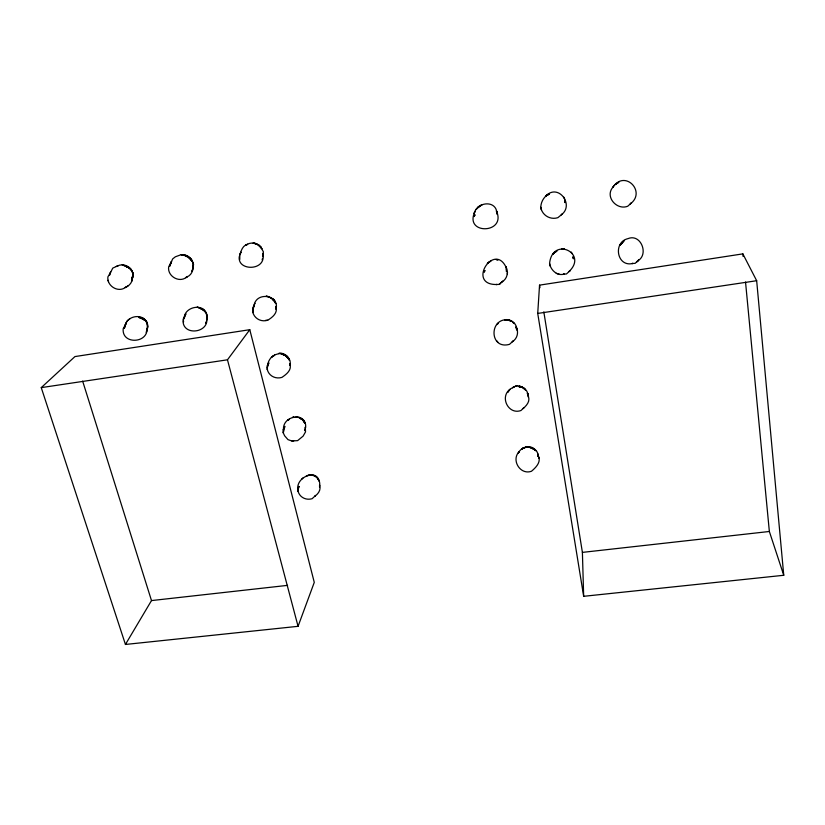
<?xml version="1.0" encoding="UTF-8"?>
<svg xmlns="http://www.w3.org/2000/svg" width="825" height="825" viewBox="0 0 825 825"><rect width="100%" height="100%" fill="white"/><g stroke="black" fill="none" stroke-linecap="round" stroke-linejoin="round"><path stroke-width="1.24" d="M506.426 270.115L505.859 266.619C508.829 271.951 507.323 278.953 501.868 282.006L502.786 281.15L499.146 284.398L496.32 284.522L496.939 284.501C466.012 285.275 494.206 241.065 506.282 267.733M506.333 271.456L506.457 269.352M537.725 313.438L539.54 285.141L742.851 253.873L756.669 280.717L783.75 575.283L583.667 596.31L537.725 313.438L756.669 280.717M516.584 329.845L516.285 327.092L516.625 329.216M183.49 321.987L183.562 320.977M549.574 263.567C552.214 235.95 588.576 253.11 568.982 271.59L570.023 270.713L566.435 273.983L563.454 274.127L564.217 274.075C557.236 276.344 550.698 270.074 549.574 263.567L550.079 266.011M192.658 267.682L192.792 265.97C193.483 270.466 191.39 275.333 186.862 276.932L187.44 276.571L185.759 277.695L186.502 277.169C179.345 283.305 167.155 276.158 168.682 266.805L171.373 261.762M540.788 207.281C540.901 201.785 544.149 196.102 549.295 193.854L545.542 196.319C558.185 182.48 574.808 205.301 561.217 214.84L562.176 214.108L557.906 217.656C550.285 220.182 541.994 215.232 540.788 207.281L541.303 209.787M206.601 319.708L206.745 318.048C209.282 333.651 181.201 336.373 183.14 319.285L185.893 313.758L183.944 318.924M507.334 274.034L507.499 272.126M239.498 256.4L239.59 259.669L239.673 255.925M262.917 256.07L262.742 253.44C267.599 272.869 230.938 271.322 240.993 252.13L240.24 254.09M140.962 317.862L144.581 319.698L146.572 322.183C142.395 312.768 126.576 316.047 125.07 325.71L126.235 323.183L123.203 328.701C121.553 344.85 148.294 343.478 146.932 328.35L146.334 332.558L147.778 326.679L147.201 323.513L147.417 328.69C149.047 323.276 144.87 316.893 138.909 317.512L142.168 318.079L139.868 317.677M319.553 487.028L319.564 485.296C321.265 489.38 318.471 493.845 315.026 495.99L315.604 495.516L312.067 498.733C305.931 500.497 299.537 497.362 297.99 490.978M290.163 364.928C291.4 358.617 284.986 351.914 278.53 353.533L282.109 353.451M305.59 427.897C307.416 411.974 283.192 414.841 283.47 428.959L283.284 432.888L284.615 435.775L287.977 439.632L291.782 440.963L297.619 440.632L303.095 436.147L305.528 431.887L305.302 427.082L305.023 430.691L305.322 429.33M319.78 485.781C320.502 466.548 294.051 476.314 298.103 491.153L297.804 489.514L298.815 486.513L298.011 491.102L297.918 489.596M267.197 368.063L268.857 362.814L267.259 365.887L267.424 369.786C266.692 364.299 269.239 357.411 274.632 355.142L271.353 357.266L275.385 354.668L279.995 353.296M239.776 255.09C241.086 250.882 242.622 245.211 247.696 244.375L245.716 245.077C250.666 241.787 257.936 242.406 261.288 247.686L260.36 246.458L263.381 251.759L262.989 256.688M275.911 309.385C280.201 295.329 257.183 291.277 254.224 304.652L254.915 303.301L253.409 306.57L252.976 312.603L252.728 308.344L254.389 305.332L253.069 308.993M192.411 269.538L191.977 271.373C195.896 264.516 191.111 254.843 182.944 254.801L186.563 255.977L180.871 254.781L175.343 256.802L172.662 258.916L170.992 262.742M206.353 321.492L205.92 323.266L206.312 321.998M206.766 320.203L207.322 317.037L206.611 314.005M473.88 213.335L475.076 211.375C463.217 235.177 507.045 234.073 496.372 210.839L497.155 214.17M262.133 259.813L262.484 258.586M170.197 264.815L169.733 266.217L171.548 261.473L169.94 265.299M184.222 318.141C184.274 305.797 207.137 301.929 207.085 317.604L206.157 312.923L202.806 309.179M109.539 275.344L110.251 273.415M298.062 626.319L314.273 582.378L249.789 329.691L74.951 356.575L41.25 387.626L125.441 644.459L298.062 626.319L227.473 359.803L249.789 329.691M125.606 324.637L124.338 328.288L125.431 324.968M110.674 271.889L109.828 273.972L112.757 268.104L118.078 265.733L116.191 266.465M126.679 321.812L125.905 323.668M169.723 265.268L170.301 264.155M110.323 272.755L107.9 276.901C106.703 286.131 118.625 293.226 125.792 287.121L125.142 287.626C129.391 285.832 133.165 281.851 132.113 276.891L131.557 281.325L133.052 275.468L132.474 272.25L133.011 275.777L132.113 279.17C134.32 275.509 132.578 267.774 126.895 266.692M474.653 212.077C477.871 202.177 495.258 200.093 496.836 212.149M125.441 644.459L151.491 600.579L82.644 381.098M612.862 187.265C604.612 196.773 616.894 210.643 627.753 206.219L631.352 202.95L630.187 203.971C646.676 192.091 624.948 169.032 612.862 187.265L614.223 185.45M476.169 209.437L480.088 205.817L478.18 207.013L482.13 204.827M127.205 320.832L129.845 318.79M637.148 261.566L638.168 260.432L635.147 263.34L632.012 263.505L632.909 263.443C616.78 267.486 612.635 242.065 628.052 238.611C640.973 233.279 649.275 254.853 637.519 260.958L638.674 260.05L636.766 261.989M301.63 479.243L302.919 477.984M622.772 241.746L620.07 245.169L624.308 240.457L620.678 244.118L623.514 241.096M499.146 284.398L500.754 283.068L499.702 283.944M477.52 207.694L481.192 205.301L480.305 205.745M521.575 449.223L523.184 448.192L521.926 448.913M547.449 194.875L548.295 194.36L546.315 195.608L549.295 193.885M546.439 195.494L548.295 194.36M127.999 285.914L126.308 286.853M252.697 311.84C254.193 318.625 261.133 322.286 267.671 320.244C272.415 317.419 278.314 312.737 275.736 306.457L276.097 308.127L276.045 307.189M491.092 260.886L489.308 261.865M306.219 476.169C310.406 473.746 316.645 474.385 318.378 479.614L317.563 478.211L319.131 481.088C317.563 476.603 312.18 473.87 307.673 475.509M117.552 265.939C122.513 263.35 129.68 265.691 131.835 270.93L129.845 268.486M537.859 453.967L538.178 456.029C538.323 451.677 534.858 448.48 530.846 447.542L535.817 450.553L534.703 449.326L535.837 450.687C533.28 446.583 527.33 445.366 523.359 448.171L527.618 446.841L531.877 448.13M515.243 386.296L510.304 388.957L507.561 392.422L509.881 389.4C499.517 397.165 508.53 415.078 520.977 410.52L523.813 407.787L523.029 408.633C526.443 405.725 530.382 401.352 528.361 396.557L528.557 397.196L527.381 393.267L528.041 395.928C528.113 390.813 524.123 386.781 519.142 386.265L522.4 387.368L521.328 386.904L525.453 389.771C523.091 386.822 518.946 384.945 515.243 386.296L517.254 385.811M532.888 448.893C528.908 445.448 521.07 446.944 518.275 453.111L519.255 451.553C510.809 459.907 520.245 475.386 531.486 471.25C535.982 467.435 541.643 461.835 538.137 455.483L538.374 456.699L538.065 454.771M525.793 447.047L527.763 446.583M297.134 417.017L295.608 417.264L297.248 417.13L296.546 417.13M41.25 387.626L227.473 359.803M151.491 600.579L287.564 585.368M583.667 596.31L582.398 552.389L769.354 531.486L783.75 575.283M525.803 447.129L528.072 446.995M265.516 320.337L267.671 320.244M291.782 440.963L293.679 440.87M564.382 248.83L561.722 248.892M280.985 354.142L285.326 355.039M507.674 319.729C488.751 318.522 489.627 349.965 509.52 344.334L513.078 341.065L512.16 341.818C517.45 338.786 518.987 332.032 516.089 326.793L516.79 329.701C516.852 324.462 512.789 320.234 507.674 319.729L509.685 320.183M497.753 259.792L496.186 259.535L498.001 259.927M519.245 386.873L519.915 386.987M559.835 274.488L556.246 273.343M122.337 264.897L127.308 266.722L130.041 268.826L126.937 266.588L127.896 267.145L122.317 264.887L124.039 265.341M127.421 266.929L126.173 266.64L128.277 267.465M198.969 307.581L197.093 307.137L202.517 309.303L198.969 307.581L200.64 308.302M298.763 417.089L302.301 419.038L304.972 423.256L302.156 419.296L298.526 417.44M518.884 386.585L520.853 387.327M186.811 256.668L187.419 256.895M282.996 354.482L286.708 356.348L289.565 360.36L286.904 356.276M200.207 308.478L203.899 310.324L205.982 312.819M511.356 321.307L506.56 319.574L504.58 319.801L508.066 319.749L511.83 321.472M202.517 309.303L201.475 308.705L204.497 310.891L202.053 308.963M188.368 257.421L192.38 261.473C189.667 256.915 194.236 263.845 193.225 265.805C195.205 263.515 187.894 256.101 191.596 260.04C189.492 256.554 184.027 254.358 181.191 254.781C185.347 254.616 189.472 257.07 191.812 260.442L188.925 257.472M523.143 387.585L525.494 389.998M512.81 322.317L514.161 323.544L513.284 322.678M274.055 300.733L272.735 299.444L274.117 300.919M496.733 340.818L498.022 342.385M572.282 253.749L571.261 252.068M274.137 300.331L275.024 301.764L273.426 299.166M563.877 197.175L564.712 199.464M108.044 280.263L108.508 281.634M538.364 456.204L538.9 458.133L538.704 457.421M267.207 369.218C268.713 375.932 275.478 379.314 281.892 377.407C286.337 374.375 292.277 369.899 289.771 363.732L290.111 365.289L290.039 364.299M539.54 285.141L539.942 287.677M543.819 311.86L582.398 552.389M742.851 253.873L743.098 256.431M745.532 282.016L769.354 531.486M252.728 310.798L252.883 309.385L252.728 310.798M283.326 429.505L283.284 432.888L284.862 426.381L283.326 429.505M474.375 216.037L474.231 216.542L474.994 214.737L474.375 216.037M298.825 486.451L298.238 487.977L298.815 486.513M484.275 271.961L484.873 270.621L484.275 271.961M554.493 252.594L553.08 254.141L554.493 252.594M497.774 323.658L496.918 324.607L498.259 323.153L497.774 323.658M287.574 420.41L289.245 419.389L287.574 420.41M487.977 262.845L487.307 263.433L489.854 261.69L487.977 262.845M615.914 183.954L615.007 184.697L618.863 182.232L615.914 183.954M555.029 252.223L554.245 252.821L556.947 251.047L555.029 252.223M523.071 448.326L522.442 448.666L524.102 447.789L523.071 448.326M513.954 387.018L512.614 387.637L513.954 387.018M293.782 417.017L292.493 417.46L293.782 417.017M254.946 243.323L253.079 243.045L257.678 244.716L262.01 248.748L259.04 245.149L254.946 243.323M564.506 249.202L563.032 248.923L564.506 249.202M268.393 296.567L266.228 296.062L270.724 297.732L274.962 301.63L273.127 299.197L268.393 296.567M282.562 354.038L285.615 355.4L288.956 358.772L284.811 355.028L285.955 355.678L282.562 354.038M139.167 317.068L144.86 320.306L139.167 317.068M301.218 418.925L299.753 418.172L301.218 418.925M302.961 420.152L301.868 419.306L302.961 420.152M287.987 357.545L286.77 356.338L288.028 357.637M132.144 271.116L131.299 269.796L132.794 272.869L132.144 271.116M146.84 322.276L146.004 320.935L147.469 323.957L146.84 322.276M304.229 421.895L303.394 420.42L304.229 421.895M275.003 302.074L275.643 303.497L275.003 302.074M527.794 394.267L527.536 393.247L527.866 395.34L527.794 394.267M496.99 212.994L496.681 211.695L497.021 213.881L496.99 212.994M573.262 257.895L573.045 256.668L573.406 258.844L573.262 257.895M564.919 201.713L564.692 200.392L565.053 202.599L564.919 201.713"/></g></svg>
